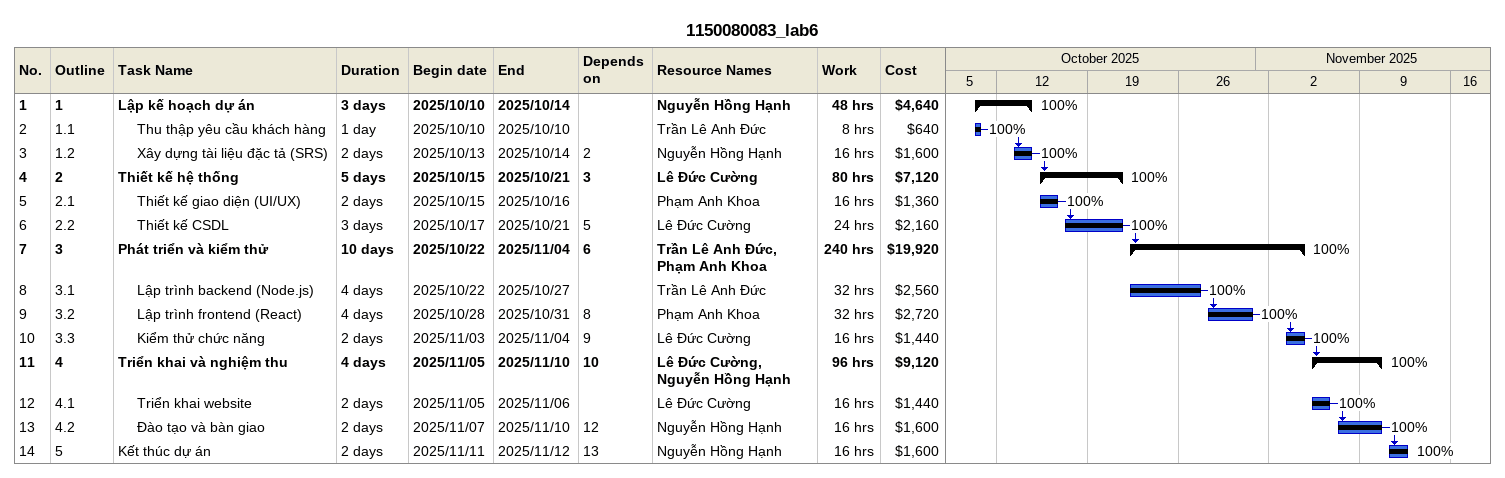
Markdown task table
1150080083_lab6

| ID | WBS | Task | Duration | Start | Finish | Predecessors | Resources | % complete | Work (h) | Cost ($) |
|---|---|---|---|---|---|---|---|---|---|---|
| 1 | 1 | **Lập kế hoạch dự án** | 3d | 2025-10-10 | 2025-10-14 |  | Nguyễn Hồng Hạnh | 100 | 48 | 4640 |
| 2 | 1.1 | Thu thập yêu cầu khách hàng | 1d | 2025-10-10 | 2025-10-10 |  | Trần Lê Anh Đức | 100 | 8 | 640 |
| 3 | 1.2 | Xây dựng tài liệu đặc tả (SRS) | 2d | 2025-10-13 | 2025-10-14 | 2 | Nguyễn Hồng Hạnh | 100 | 16 | 1600 |
| 4 | 2 | **Thiết kế hệ thống** | 5d | 2025-10-15 | 2025-10-21 | 3 | Lê Đức Cường | 100 | 80 | 7120 |
| 5 | 2.1 | Thiết kế giao diện (UI/UX) | 2d | 2025-10-15 | 2025-10-16 |  | Phạm Anh Khoa | 100 | 16 | 1360 |
| 6 | 2.2 | Thiết kế CSDL | 3d | 2025-10-17 | 2025-10-21 | 5 | Lê Đức Cường | 100 | 24 | 2160 |
| 7 | 3 | **Phát triển và kiểm thử** | 10d | 2025-10-22 | 2025-11-04 | 6 | Trần Lê Anh Đức, Phạm Anh Khoa | 100 | 240 | 19920 |
| 8 | 3.1 | Lập trình backend (Node.js) | 4d | 2025-10-22 | 2025-10-27 |  | Trần Lê Anh Đức | 100 | 32 | 2560 |
| 9 | 3.2 | Lập trình frontend (React) | 4d | 2025-10-28 | 2025-10-31 | 8 | Phạm Anh Khoa | 100 | 32 | 2720 |
| 10 | 3.3 | Kiểm thử chức năng | 2d | 2025-11-03 | 2025-11-04 | 9 | Lê Đức Cường | 100 | 16 | 1440 |
| 11 | 4 | **Triển khai và nghiệm thu** | 4d | 2025-11-05 | 2025-11-10 | 10 | Lê Đức Cường, Nguyễn Hồng Hạnh | 100 | 96 | 9120 |
| 12 | 4.1 | Triển khai website | 2d | 2025-11-05 | 2025-11-06 |  | Lê Đức Cường | 100 | 16 | 1440 |
| 13 | 4.2 | Đào tạo và bàn giao | 2d | 2025-11-07 | 2025-11-10 | 12 | Nguyễn Hồng Hạnh | 100 | 16 | 1600 |
| 14 | 5 | Kết thúc dự án | 2d | 2025-11-11 | 2025-11-12 | 13 | Nguyễn Hồng Hạnh | 100 | 16 | 1600 |
